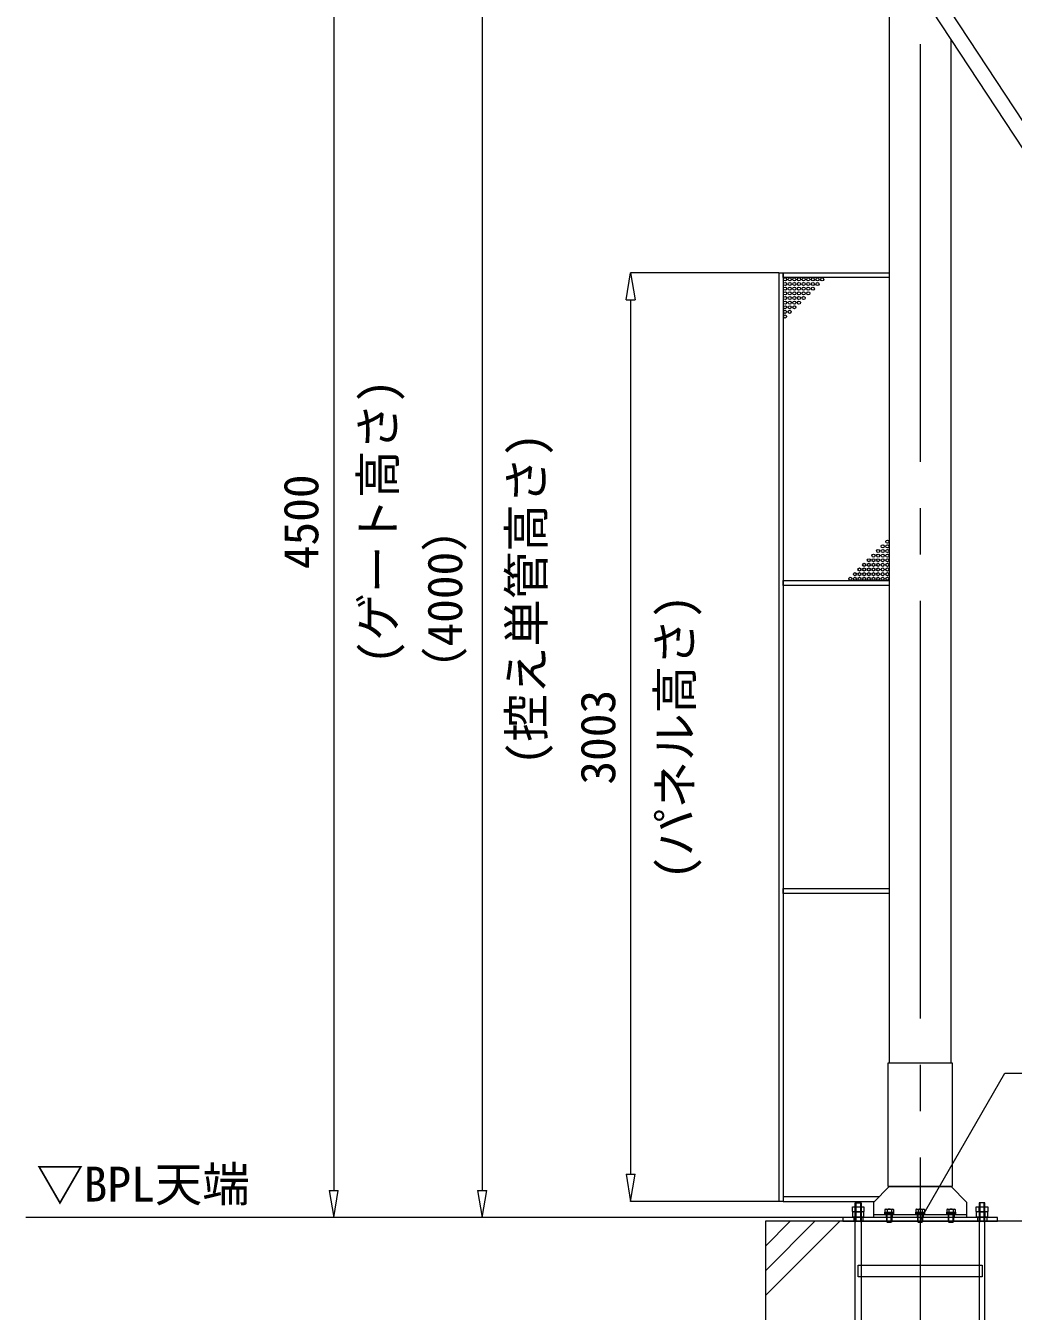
# Model space of a CAD drawing. Units: millimetres, scale not verified. Extents: x -16120 to 16120, y -26100 to 26100.
# Drawn here: x 4337 to 7530, y -21350 to -17193 of the extents above; entities that cross this region are included whole.
import ezdxf
from ezdxf.enums import TextEntityAlignment as Align

# ---------------------------------------------------------------- set-up
doc = ezdxf.new("R2010")
doc.units = ezdxf.units.MM
doc.header["$LTSCALE"] = 150
doc.linetypes.add('CHAIN2', pattern=[12, 9, -1, 1, -1])
doc.linetypes.add('DASHED1', pattern=[1.8, 1.2, -0.6])
for name, color, linetype, lineweight in [('0-2_ACCG-3018', 134, 'Continuous', 18), ('0-5_ﾍﾞｰｽﾗｲﾝ', 134, 'Continuous', 18), ('0-6_ﾎﾞﾙﾄ類', 134, 'Continuous', 18), ('0-9_基礎工事用PCA大', 134, 'Continuous', 18), ('0-B_寸法', 134, 'Continuous', 18), ('0-F_大型柱', 134, 'Continuous', 18), ('1-2_単管ｸﾗﾝﾌﾟ', 134, 'Continuous', 18), ('1-6_通芯', 134, 'CHAIN2', 18), ('1-9_標準ﾊﾟﾈﾙ', 134, 'Continuous', 18), ('1-B_文字', 134, 'Continuous', 18)]:
    doc.layers.add(name, color=color, linetype=linetype, lineweight=lineweight)
doc.styles.add('ＭＳ ゴシック', font='')
doc.styles.get('ＭＳ ゴシック').set_extended_font_data('MS Gothic')

msp = doc.modelspace()

# ---------------------------------------------------------------- linework, layer by layer
at = {"layer": '0-2_ACCG-3018'}
for centre in [(6791.8, -18013.5), (6791.8, -18028.5), (6791.8, -18043.5), (6806.8, -18013.5), (6806.8, -18028.5), (6806.8, -18043.5), (6821.8, -18013.5), (6821.8, -18028.5), (6821.8, -18043.5), (6836.8, -18013.5), (6836.8, -18028.5), (6836.8, -18043.5), (6851.8, -18013.5), (6851.8, -18028.5), (6851.8, -18043.5), (6866.8, -18013.5), (6866.8, -18028.5), (6866.8, -18043.5), (6881.8, -18013.5), (6881.8, -18028.5), (6881.8, -18043.5), (6896.8, -18013.5), (6896.8, -18028.5), (6911.8, -18013.5), (6791.8, -18058.5), (6791.8, -18073.5), (6806.8, -18058.5), (6806.8, -18073.5), (6821.8, -18058.5), (6821.8, -18073.5), (6836.8, -18058.5), (6836.8, -18073.5), (6851.8, -18058.5), (6851.8, -18073.5), (6866.8, -18058.5), (6791.8, -18088.5), (6791.8, -18103.5), (6791.8, -18118.5), (6806.8, -18088.5), (6806.8, -18103.5), (6806.8, -18118.5), (6821.8, -18088.5), (6821.8, -18103.5), (6836.8, -18088.5), (6791.8, -18133.5), (7107.6, -18876.5), (7122.6, -18861.5), (7122.6, -18876.5), (7077.6, -18906.5), (7092.6, -18891.5), (7092.6, -18906.5), (7107.6, -18891.5), (7107.6, -18906.5), (7122.6, -18891.5), (7122.6, -18906.5), (7032.6, -18951.5), (7047.6, -18936.5), (7047.6, -18951.5), (7062.6, -18921.5), (7062.6, -18936.5), (7062.6, -18951.5), (7077.6, -18921.5), (7077.6, -18936.5), (7077.6, -18951.5), (7092.6, -18921.5), (7092.6, -18936.5), (7092.6, -18951.5), (7107.6, -18921.5), (7107.6, -18936.5), (7107.6, -18951.5), (7122.6, -18921.5), (7122.6, -18936.5), (7122.6, -18951.5), (7002.6, -18981.5), (7017.6, -18966.5), (7017.6, -18981.5), (7032.6, -18966.5), (7032.6, -18981.5), (7047.6, -18966.5), (7047.6, -18981.5), (7062.6, -18966.5), (7062.6, -18981.5), (7077.6, -18966.5), (7077.6, -18981.5), (7092.6, -18966.5), (7092.6, -18981.5), (7107.6, -18966.5), (7107.6, -18981.5), (7122.6, -18966.5), (7122.6, -18981.5)]:
    msp.add_circle(centre, 5, dxfattribs=at)
at = {"layer": '0-5_ﾍﾞｰｽﾗｲﾝ'}
msp.add_line((6978.6, -21047), (4336.9, -21047), dxfattribs=at)
at = {"layer": '0-6_ﾎﾞﾙﾄ類'}
for p, q in [((7019, -21027), (7019, -21012.4)), ((7019, -21029.8), (7019, -21044.4)), ((7038.1, -21027), (7038.1, -21012.4)), ((7038.1, -21029.8), (7038.1, -21044.4)), ((7116.7, -21020), (7114.9, -21021.1)), ((7114.9, -21021.1), (7114.9, -21029.8)), ((7114.9, -21029.8), (7142.2, -21029.8)), ((7116.7, -21020), (7140.4, -21020)), ((7117.3, -21030), (7139.8, -21030)), ((7121.7, -21021.1), (7121.7, -21029.8)), ((7127.4, -21033), (7128.4, -21037)), ((7128.7, -21033), (7129.8, -21037)), ((7135.4, -21021.1), (7135.4, -21029.8)), ((7140.4, -21020), (7142.2, -21021.1)), ((7142.2, -21021.1), (7142.2, -21029.8)), ((7216.7, -21020), (7214.9, -21021.1)), ((7214.9, -21021.1), (7214.9, -21029.8)), ((7214.9, -21029.8), (7242.2, -21029.8)), ((7216.7, -21020), (7240.4, -21020)), ((7217.3, -21030), (7239.8, -21030)), ((7221.7, -21021.1), (7221.7, -21029.8)), ((7227.4, -21033), (7228.4, -21037)), ((7228.7, -21033), (7229.7, -21037)), ((7235.4, -21021.1), (7235.4, -21029.8)), ((7240.4, -21020), (7242.2, -21021.1)), ((7242.2, -21021.1), (7242.2, -21029.8)), ((7316.7, -21020), (7314.9, -21021.1)), ((7314.9, -21021.1), (7314.9, -21029.8)), ((7314.9, -21029.8), (7342.2, -21029.8)), ((7316.7, -21020), (7340.4, -21020)), ((7317.3, -21030), (7339.8, -21030)), ((7321.7, -21021.1), (7321.7, -21029.8)), ((7327.4, -21033), (7328.4, -21037)), ((7328.7, -21033), (7329.8, -21037)), ((7335.4, -21021.1), (7335.4, -21029.8)), ((7340.4, -21020), (7342.2, -21021.1)), ((7342.2, -21021.1), (7342.2, -21029.8)), ((7419, -21027), (7419, -21012.4)), ((7419, -21029.8), (7419, -21044.4)), ((7438.1, -21027), (7438.1, -21012.4)), ((7438.1, -21029.8), (7438.1, -21044.4)), ((7120.6, -21059), (7120.6, -21037)), ((7120.6, -21059), (7121.8, -21061.8)), ((7121.8, -21061.8), (7121.8, -21037)), ((7136.5, -21059), (7136.5, -21037)), ((7220.6, -21059), (7220.6, -21037)), ((7220.6, -21059), (7221.8, -21061.8)), ((7221.8, -21061.8), (7221.8, -21037)), ((7236.6, -21059), (7236.6, -21037)), ((7320.6, -21059), (7320.6, -21037)), ((7320.6, -21059), (7321.8, -21061.8)), ((7321.8, -21061.8), (7321.8, -21037)), ((7336.6, -21059), (7336.6, -21037))]:
    msp.add_line(p, q, dxfattribs=at)
for points in [[(7010.1, -21027), (7010.1, -21012.4), (7047, -21012.4), (7047, -21027), (7044.6, -21028.4), (7012.6, -21028.4)], [(7010.1, -21029.8), (7010.1, -21044.4), (7047, -21044.4), (7047, -21029.8), (7044.6, -21028.4), (7012.6, -21028.4)], [(7142.5, -21030), (7142.5, -21033), (7114.6, -21033), (7114.6, -21030)], [(7114.6, -21033), (7142.5, -21033), (7142.5, -21037), (7114.6, -21037)], [(7242.6, -21030), (7242.6, -21033), (7214.6, -21033), (7214.6, -21030)], [(7214.6, -21033), (7242.6, -21033), (7242.6, -21037), (7214.6, -21037)], [(7342.6, -21030), (7342.6, -21033), (7314.6, -21033), (7314.6, -21030)], [(7314.6, -21033), (7342.6, -21033), (7342.6, -21037), (7314.6, -21037)], [(7410.1, -21027), (7410.1, -21012.4), (7447, -21012.4), (7447, -21027), (7444.6, -21028.4), (7412.6, -21028.4)], [(7410.1, -21029.8), (7410.1, -21044.4), (7447, -21044.4), (7447, -21029.8), (7444.6, -21028.4), (7412.6, -21028.4)], [(7010.6, -21044.4), (7046.5, -21044.4), (7046.5, -21047), (7010.6, -21047)], [(7410.6, -21044.4), (7446.6, -21044.4), (7446.6, -21047), (7410.6, -21047)]]:
    msp.add_lwpolyline(points, close=True, dxfattribs=at)
for points in [[(7120.6, -21059), (7136.5, -21059), (7135.3, -21061.8)], [(7121.8, -21061.8), (7135.3, -21061.8), (7135.3, -21037)], [(7220.6, -21059), (7236.6, -21059), (7235.3, -21061.8)], [(7221.8, -21061.8), (7235.3, -21061.8), (7235.3, -21037)], [(7320.6, -21059), (7336.6, -21059), (7335.3, -21061.8)], [(7321.8, -21061.8), (7335.3, -21061.8), (7335.3, -21037)]]:
    msp.add_lwpolyline(points, dxfattribs=at)
for centre, radius, start, end in [((7014.6, -21019.2), 8.96, 240.0064, 300.0064), ((7014.6, -21037.6), 8.96, 60.0064, 120.0064), ((7028.6, -20996), 32.5, 252.935, 287.0711), ((7028.6, -21060.9), 32.5, 72.935, 107.071), ((7042.6, -21019.2), 8.94, 239.9813, 300.0315), ((7042.6, -21037.6), 8.94, 59.9813, 120.0315), ((7118.3, -21026.1), 6.04, 55.616, 124.384), ((7117.3, -21029.8), 0.19, 180, 270), ((7128.6, -21042.6), 22.6, 72.412, 107.588), ((7138.8, -21026.1), 6.04, 55.616, 124.384), ((7139.8, -21029.8), 0.19, 270, 0), ((7218.3, -21026.1), 6.04, 55.616, 124.384), ((7217.3, -21029.8), 0.19, 180, 270), ((7228.6, -21042.6), 22.6, 72.412, 107.588), ((7238.8, -21026.1), 6.04, 55.616, 124.384), ((7239.8, -21029.8), 0.19, 270, 0), ((7318.3, -21026.1), 6.04, 55.616, 124.384), ((7317.3, -21029.8), 0.19, 180, 270), ((7328.6, -21042.6), 22.6, 72.412, 107.588), ((7338.8, -21026.1), 6.04, 55.616, 124.384), ((7339.8, -21029.8), 0.19, 270, 0), ((7414.6, -21019.2), 8.96, 240.0064, 300.0064), ((7414.6, -21037.6), 8.96, 60.0064, 120.0064), ((7428.6, -20996), 32.5, 252.935, 287.0711), ((7428.6, -21060.9), 32.5, 72.935, 107.071), ((7442.5, -21019.2), 8.94, 239.9813, 300.0315), ((7442.6, -21037.6), 8.94, 59.9813, 120.0315)]:
    msp.add_arc(centre, radius, start, end, dxfattribs=at)
at = {"layer": '0-9_基礎工事用PCA大'}
for p, q in [((6728.6, -21299), (6968.6, -21059)), ((6728.6, -21219), (6888.6, -21059)), ((6728.6, -21139), (6808.6, -21059)), ((7038.1, -21239), (7038.1, -21401)), ((7419, -21239), (7419, -21401))]:
    msp.add_line(p, q, dxfattribs=at)
at = {"layer": '0-9_基礎工事用PCA大', "linetype": 'DASHED1'}
for p, q in [((7013.9, -21047), (7013.9, -21059)), ((7043.6, -21047), (7043.6, -21059)), ((7120.6, -21047), (7120.6, -21059)), ((7136.5, -21047), (7136.5, -21059)), ((7220.6, -21047), (7220.6, -21059)), ((7236.6, -21047), (7236.6, -21059)), ((7320.6, -21047), (7320.6, -21059)), ((7336.6, -21047), (7336.6, -21059)), ((7413.6, -21047), (7413.6, -21059)), ((7443.6, -21047), (7443.6, -21059)), ((7038.1, -21201), (7038.1, -21239)), ((7419, -21201), (7419, -21239))]:
    msp.add_line(p, q, dxfattribs=at)
at = {"layer": '0-9_基礎工事用PCA大'}
for points in [[(7019, -21576), (7019, -20999), (7038.1, -20999), (7038.1, -21201)], [(7019, -21061.5), (7021.5, -21059), (7021.5, -20999), (7035.6, -20999), (7035.6, -21059), (7038.1, -21061.5)], [(7438.1, -21576), (7438.1, -20999), (7419, -20999), (7419, -21201)], [(7438.1, -21061.5), (7435.6, -21059), (7435.6, -20999), (7421.5, -20999), (7421.5, -21059), (7419, -21061.5)]]:
    msp.add_lwpolyline(points, dxfattribs=at)
for points in [[(6728.6, -22059), (7728.6, -22059), (7728.6, -21059), (6728.6, -21059)], [(6978.6, -21059), (7478.6, -21059), (7478.6, -21047), (6978.6, -21047)], [(7028.6, -21201), (7428.6, -21201), (7428.6, -21239), (7028.6, -21239)]]:
    msp.add_lwpolyline(points, close=True, dxfattribs=at)
at = {"layer": '0-B_寸法'}
for p, q in [((5332.6, -16635), (5332.6, -20959)), ((5812.6, -17135), (5812.6, -20959)), ((6277.9, -18080), (6292.6, -17992)), ((6771.6, -17992), (6291.6, -17992)), ((6292.6, -17992), (6307.2, -18080)), ((6277.9, -18080), (6307.2, -18080)), ((6292.6, -18080), (6292.6, -20907)), ((6277.9, -20907), (6292.6, -20995)), ((6277.9, -20907), (6307.2, -20907)), ((6292.6, -20995), (6307.2, -20907)), ((5317.9, -20959), (5332.6, -21047)), ((5317.9, -20959), (5347.2, -20959)), ((5332.6, -21047), (5347.2, -20959)), ((5797.9, -20959), (5812.6, -21047)), ((5797.9, -20959), (5827.2, -20959)), ((5812.6, -21047), (5827.2, -20959)), ((6771.6, -20995), (6291.6, -20995)), ((6977.6, -21047), (5331.6, -21047)), ((6977.6, -21047), (5811.6, -21047))]:
    msp.add_line(p, q, dxfattribs=at)
at = {"layer": '0-F_大型柱'}
for p, q in [((7128.6, -17097), (7128.6, -20547)), ((7328.6, -20547), (7328.6, -17237.5)), ((7078.6, -21037), (7378.6, -21037))]:
    msp.add_line(p, q, dxfattribs=at)
at = {"layer": '0-F_大型柱', "linetype": 'DASHED1'}
for p, q in [((7118.6, -21037), (7118.6, -21047)), ((7138.6, -21037), (7138.6, -21047)), ((7218.6, -21037), (7218.6, -21047)), ((7238.5, -21037), (7238.5, -21047)), ((7318.6, -21037), (7318.6, -21047)), ((7338.6, -21037), (7338.6, -21047))]:
    msp.add_line(p, q, dxfattribs=at)
at = {"layer": '0-F_大型柱'}
for points in [[(7125.4, -20547), (7331.8, -20547), (7331.8, -20947), (7125.4, -20947)], [(7128.6, -20947), (7328.6, -20947), (7378.6, -20997), (7378.6, -21047), (7078.6, -21047), (7078.6, -20997)]]:
    msp.add_lwpolyline(points, close=True, dxfattribs=at)
at = {"layer": '1-2_単管ｸﾗﾝﾌﾟ'}
for p, q in [((9691, -20832.9), (7226.7, -17082.5)), ((9732.9, -20808.1), (7267.3, -17055.8))]:
    msp.add_line(p, q, dxfattribs=at)
at = {"layer": '1-6_通芯'}
msp.add_line((7228.6, -15453.2), (7228.6, -23329.5), dxfattribs=at)
at = {"layer": '1-9_標準ﾊﾟﾈﾙ'}
for points in [[(6772.6, -17992), (6785.8, -17992), (6785.8, -20995), (6772.6, -20995)], [(6785.8, -17992), (7128.6, -17992), (7128.6, -18007.5), (6785.8, -18007.5)], [(6785.8, -18987.5), (7128.6, -18987.5), (7128.6, -19003.5), (6785.8, -19003.5)], [(6785.8, -19983.5), (7128.6, -19983.5), (7128.6, -19999.5), (6785.8, -19999.5)]]:
    msp.add_lwpolyline(points, close=True, dxfattribs=at)
msp.add_lwpolyline([(7096.1, -20979.5), (6785.8, -20979.5), (6785.8, -20995), (7080.6, -20995)], dxfattribs=at)
at = {"layer": '1-B_文字'}
msp.add_line((7502.9, -20580), (8925.3, -20580), dxfattribs=at)
msp.add_lwpolyline([(7229.4, -21053), (7502.5, -20580), (7502.9, -20580)], dxfattribs=at)

# ---------------------------------------------------------------- texts
at = {"layer": '0-B_寸法', "style": 'ＭＳ ゴシック'}
for s, p in [('(ゲート高さ)', (5565.5, -19257.8)), ('(控え単管高さ)', (6045.5, -19584.6)), ('4500', (5316.7, -18950.6)), ('（4000）', (5781.7, -19354.2)), ('(パネル高さ)', (6525.5, -19954.3)), ('3003', (6276.7, -19647.1))]:
    msp.add_text(s, height=112.6, rotation=90, dxfattribs=at).set_placement(p, align=Align.BOTTOM_LEFT)
at = {"layer": '1-B_文字', "style": 'ＭＳ ゴシック'}
msp.add_text('▽BPL天端', height=112.6, dxfattribs=at).set_placement((4370.8, -21028.8), align=Align.BOTTOM_LEFT)

doc.saveas('drawing.dxf')
